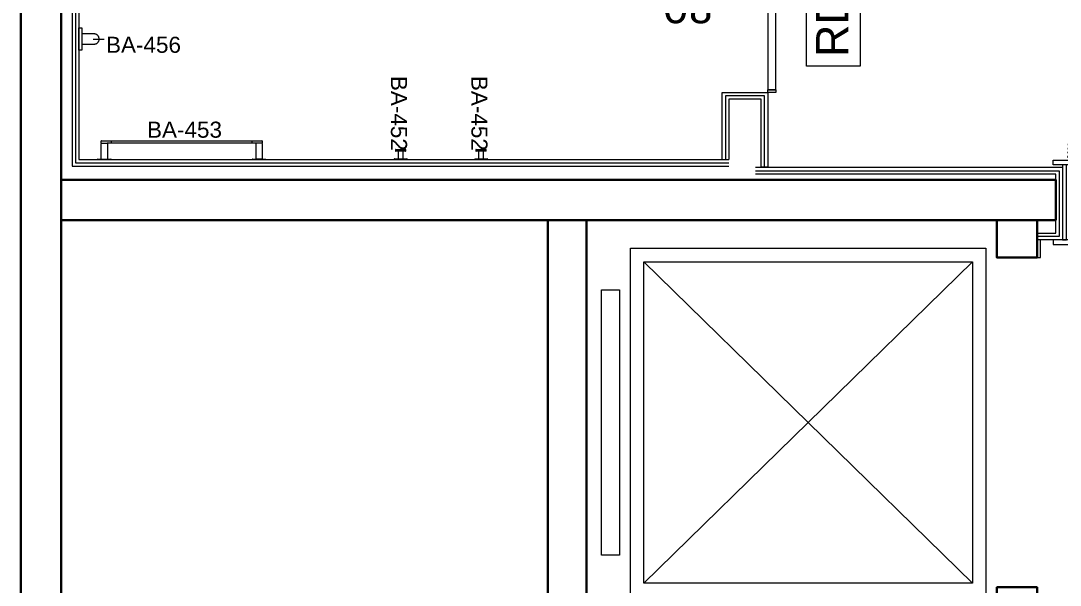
# Model space of a CAD drawing. Header units: centimetres. Extents: x 118932 to 154602, y -32682 to -23521.
# Drawn here: x 126777.2 to 127164.8, y -26223.2 to -26012.6 of the extents above; entities that cross this region are included whole.
import ezdxf

# ---------------------------------------------------------------- set-up
doc = ezdxf.new("R2010")
doc.units = ezdxf.units.CM
doc.header["$LTSCALE"] = 50
doc.header["$MEASUREMENT"] = 0
doc.linetypes.add('ACAD_ISO03W100', pattern=[30, 12, -18])
for name, color, linetype, lineweight, true_color in [('GEN_00_BL_Yazı', 7, 'Continuous', 0, 0x4f5250), ('GEN_02_TF_Asansör', 7, 'Continuous', 13, 0xc4618c), ('GEN_02_TF_Islak Hacim', 7, 'Continuous', 5, 0x007cb0), ('GEN_02_TF_Kapı', 7, 'Continuous', 9, 0x4a3526), ('GEN_05_ML_Ahşap', 7, 'Continuous', 9, 0x745e3d), ('GEN_05_ML_Alçıpan-RefEdit0', 7, 'Continuous', 18, 0x008b29), ('GEN_05_ML_Alçıpan_giydirme', 7, 'Continuous', 18, 0x7ebab5), ('GEN_06_GR_Cam', 7, 'Continuous', 9, 0x6093ac), ('GEN_06_GR_İnce', 7, 'Continuous', 13, 0xb0b0a9), ('KALACAK DUVARLAR', 7, 'Continuous', 30, 0x005387)]:
    doc.layers.add(name, color=color, linetype=linetype, lineweight=lineweight, true_color=true_color)
doc.styles.add('arial_1_18', font='arial.ttf', dxfattribs={"height": 0.2})
doc.styles.add('Arial_6', font='arial.ttf', dxfattribs={"height": 59.5325})

# ---------------------------------------------------------------- blocks, each defined once
blk = doc.blocks.new('level -1 d blok duvarlar')
at = {"layer": 'GEN_05_ML_Alçıpan-RefEdit0', "elevation": 0}
for points in [[(-2364.43, -817.33), (-2364.43, -792.33), (-2347.43, -792.33), (-2347.43, -820.22), (-2349.93, -820.22), (-2349.93, -794.83), (-2361.93, -794.83), (-2361.93, -817.33)], [(-2348.68, -820.22), (-2348.68, -793.58), (-2363.18, -793.58), (-2363.18, -817.33)]]:
    blk.add_lwpolyline(points, dxfattribs=at)
at = {"layer": 'GEN_05_ML_Alçıpan_giydirme', "elevation": 0}
for points in [[(-2494.76, -14.9), (-2606.01, -14.9), (-2606.01, -382.33), (-2564.56, -382.33), (-2564.56, -460.33), (-2607, -460.33), (-2606.94, -614.33), (-2606.85, -819.83), (-2362.01, -819.83)], [(-2494.76, -14.94), (-2494.76, -16.15), (-2604.76, -16.15), (-2604.76, -381.08), (-2563.31, -381.08), (-2563.31, -461.58), (-2605.75, -461.58), (-2605.6, -818.58), (-2362.01, -818.58)], [(-2493.51, -14.94), (-2493.51, -17.4), (-2603.51, -17.4), (-2603.51, -379.83), (-2562.06, -379.83), (-2562.06, -462.83), (-2604.5, -462.83), (-2604.35, -817.33), (-2362.01, -817.33)], [(-2352.01, -820.22), (-2237.51, -820.22), (-2237.51, -847.33), (-2247.01, -847.33)], [(-2352.01, -821.47), (-2238.76, -821.47), (-2238.76, -846.08), (-2247.01, -846.08)], [(-2247.01, -844.83), (-2240.01, -844.83), (-2240.01, -822.72), (-2352.01, -822.72)]]:
    blk.add_lwpolyline(points, dxfattribs=at)
blk.add_lwpolyline([(-2245.76, -847.33), (-2247.01, -847.33), (-2247.01, -853.83), (-2245.76, -853.83)], close=True, dxfattribs=at)
blk = doc.blocks.new('KALACAK DUVARLAR LEVEL -1 D BLOK')
at = {"layer": 'KALACAK DUVARLAR', "elevation": 0}
for points in [[(-1967.94, 368.96), (-1968.12, 1669.45), (-1982.94, 1669.45), (-1982.94, -411.17), (-1967.94, -411.17), (-1967.94, 151.03), (-1763.95, 151.03), (-1763.95, 144.53), (-1748.95, 144.53), (-1748.95, 151.03), (-1594.76, 151.03), (-1594.76, 220.05), (-1344.44, 220.05), (-1344.44, 235.03), (-1594.76, 235.03), (-1594.94, 254.42), (-1609.94, 254.42), (-1609.94, 247.92), (-1644.94, 247.92), (-1644.94, 166.03), (-1967.94, 166.03), (-1967.94, 368.96)], [(-1786.44, 368.96), (-1786.44, 534.96), (-1771.94, 534.96), (-1771.94, 383.96), (-1618.94, 383.96), (-1618.94, 397.96), (-1603.94, 397.96), (-1603.94, 383.96), (-1594.94, 383.96), (-1594.94, 360.42), (-1610.12, 360.42), (-1610.12, 368.96), (-1786.44, 368.96)]]:
    blk.add_lwpolyline(points, dxfattribs=at)
for points in [[(-1596.95, 534.96), (-1967.94, 534.96), (-1967.94, 549.96), (-1596.95, 549.96)], [(-1618.94, 534.96), (-1603.94, 534.96), (-1603.94, 520.96), (-1618.94, 520.96)]]:
    blk.add_lwpolyline(points, close=True, dxfattribs=at)
blk = doc.blocks.new('Grab-Bar_Bobrick_B-6806 - BA-456 24_-V371-TYPE GxL')
at = {"layer": 'GEN_00_BL_Yazı'}
blk.add_line((-53504.4, -6427.9), (-53463.6, -6427.9), dxfattribs=at)
at = {"layer": 'GEN_02_TF_Islak Hacim', "lineweight": 13, "flags": 128}
blk.add_lwpolyline([(-53558, -6468.7), (-53558, -6386.1), (-53546.8, -6386.1), (-53546.8, -6468.7)], close=True, dxfattribs=at)
blk.add_lwpolyline([(-53546.8, -6446.5), (-53532.6, -6446.5), (-53531.3, -6446.5), (-53530, -6446.5), (-53528.8, -6446.5), (-53527.5, -6446.5), (-53526.2, -6446.5), (-53525, -6446.5), (-53523.8, -6446.5), (-53522.6, -6446.5), (-53521.4, -6446.5), (-53520.2, -6446.5), (-53519, -6446.5), (-53517.9, -6446.5), (-53516.8, -6446.5), (-53515.7, -6446.5), (-53514.6, -6446.5), (-53513.6, -6446.5), (-53512.6, -6446.5), (-53511.6, -6446.5), (-53510.7, -6446.5), (-53509.8, -6446.5), (-53508.9, -6446.5), (-53508.1, -6446.5), (-53507.3, -6446.5), (-53506.5, -6446.5), (-53505.8, -6446.5), (-53505.2, -6446.5), (-53504.6, -6446.5), (-53504, -6446.5), (-53503.4, -6446.5), (-53503, -6446.5), (-53502.5, -6446.5), (-53502.1, -6446.5), (-53501.8, -6446.5), (-53501.5, -6446.5), (-53501.3, -6446.5), (-53501.1, -6446.5), (-53500.9, -6446.5), (-53500.8, -6446.5), (-53500.8, -6446.5), (-53500.6, -6446.5), (-53499.8, -6446.5), (-53499.1, -6446.4), (-53498.3, -6446.3), (-53497.6, -6446.2), (-53496.8, -6446.1), (-53496.1, -6445.9), (-53495.3, -6445.7), (-53494.6, -6445.5), (-53493.9, -6445.2), (-53493.2, -6444.9), (-53492.5, -6444.6), (-53491.8, -6444.2), (-53491.2, -6443.9), (-53490.5, -6443.5), (-53489.9, -6443), (-53489.3, -6442.6), (-53488.7, -6442.1), (-53488.1, -6441.6), (-53487.5, -6441.1), (-53487, -6440.6), (-53486.5, -6440), (-53486, -6439.4), (-53485.5, -6438.8), (-53485.1, -6438.2), (-53484.7, -6437.6), (-53484.3, -6436.9), (-53483.9, -6436.2), (-53483.6, -6435.6), (-53483.3, -6434.9), (-53483, -6434.2, 0.168627), (-53482.6, -6422), (-53482.8, -6421.3), (-53483, -6420.5), (-53483.3, -6419.8), (-53483.7, -6419.1), (-53484, -6418.5), (-53484.4, -6417.8), (-53484.8, -6417.2), (-53485.2, -6416.5), (-53485.6, -6415.9), (-53486.1, -6415.3), (-53486.6, -6414.7), (-53487.1, -6414.2), (-53487.7, -6413.6), (-53488.2, -6413.1), (-53488.8, -6412.6), (-53489.4, -6412.2), (-53490, -6411.7), (-53490.7, -6411.3), (-53491.3, -6410.9), (-53492, -6410.5), (-53492.7, -6410.2), (-53493.4, -6409.9), (-53494.1, -6409.6), (-53494.8, -6409.4), (-53495.5, -6409.1), (-53496.3, -6408.9), (-53497, -6408.8), (-53497.8, -6408.6), (-53498.5, -6408.5), (-53499.3, -6408.5), (-53500, -6408.4), (-53500.8, -6408.4), (-53500.8, -6408.4), (-53500.9, -6408.4), (-53501, -6408.4), (-53501.2, -6408.4), (-53501.4, -6408.4), (-53501.7, -6408.4), (-53502, -6408.4), (-53502.4, -6408.4), (-53502.8, -6408.4), (-53503.3, -6408.4), (-53503.8, -6408.4), (-53504.4, -6408.4), (-53505, -6408.4), (-53505.7, -6408.4), (-53506.4, -6408.4), (-53507.1, -6408.4), (-53507.9, -6408.4), (-53508.7, -6408.4), (-53509.5, -6408.4), (-53510.4, -6408.4), (-53511.4, -6408.4), (-53512.3, -6408.4), (-53513.3, -6408.4), (-53514.3, -6408.4), (-53515.4, -6408.4), (-53516.5, -6408.4), (-53517.6, -6408.4), (-53518.7, -6408.4), (-53519.9, -6408.4), (-53521.1, -6408.4), (-53522.2, -6408.4), (-53523.5, -6408.4), (-53524.7, -6408.4), (-53525.9, -6408.4), (-53527.2, -6408.4), (-53528.4, -6408.4), (-53529.7, -6408.4), (-53530.9, -6408.4), (-53532.2, -6408.4), (-53532.6, -6408.4), (-53546.8, -6408.4)], format="xyb", dxfattribs=at)
at = {"layer": 'GEN_00_BL_Yazı', "insert": (-53456.4, -6479.9), "char_height": 60, "width": 265.421, "attachment_point": 7, "style": 'Arial_6'}
blk.add_mtext('BA-456', dxfattribs=at)
blk = doc.blocks.new('Robe_Hook - BA-452 ROBE HOOK-13695885-TYPE GxL')
at = {"layer": 'GEN_02_TF_Islak Hacim', "lineweight": 13}
for p, q in [((-23.8, 0), (-23.8, -3.2)), ((-23.8, 0), (23.8, 0)), ((-23, 0), (-23.8, 0)), ((-23.8, -3.2), (-23, -3.2)), ((23.8, -3.2), (-23.8, -3.2)), ((-19.1, -31.9), (-19.1, -38.1)), ((-19.1, -31.9), (19, -31.9)), ((-18.4, -31.9), (-19.1, -31.9)), ((-19.1, -38.1), (-18.4, -38.1)), ((19, -38.1), (-19.1, -38.1)), ((-9.2, -3.2), (-9.2, -31.9)), ((9.2, -31.9), (9.2, -3.2)), ((19, -31.9), (18.4, -31.9)), ((18.4, -38.1), (19, -38.1)), ((19, -38.1), (19, -31.9)), ((23.8, 0), (23, 0)), ((23, -3.2), (23.8, -3.2)), ((23.8, -3.2), (23.8, 0))]:
    blk.add_line(p, q, dxfattribs=at)
at = {"layer": 'GEN_00_BL_Yazı', "insert": (-23.9, -312.3), "char_height": 60, "width": 132.711, "attachment_point": 1, "rotation": 90, "style": 'Arial_6'}
blk.add_mtext('BA-452', dxfattribs=at)
blk = doc.blocks.new('Accessory-Towel_Bar-KOHLER-Composed-K-73142 _1_ - BA-453 TOWEL BAR 24_-14138606-TYPE GxL')
at = {"layer": 'GEN_02_TF_Islak Hacim', "lineweight": 13}
for p, q in [((-53279.2, -6870.5), (-53279.2, -6863.3)), ((-53279.2, -6929.9), (-53279.2, -6872.2)), ((-53278.4, -6862.5), (-52680, -6862.5)), ((-53278.4, -6871.4), (-53257.1, -6871.4)), ((-52701.3, -6871.4), (-53257.1, -6871.4)), ((-53256.3, -6872.2), (-53256.3, -6929.9)), ((-53242.4, -6862.5), (-53242.4, -6871.4)), ((-52716.1, -6871.4), (-52716.1, -6862.5)), ((-52702.1, -6929.9), (-52702.1, -6872.2)), ((-52680, -6871.4), (-52701.3, -6871.4)), ((-52679.2, -6863.3), (-52679.2, -6870.5)), ((-52679.2, -6872.2), (-52679.2, -6929.9)), ((-53293.2, -6932.7), (-53293.2, -6931.5)), ((-53293.2, -6932.7), (-53242.4, -6932.7)), ((-53292.4, -6930.7), (-53278.4, -6930.7)), ((-53278.4, -6930.7), (-53257.1, -6930.7)), ((-53257.1, -6930.7), (-53243.2, -6930.7)), ((-53242.4, -6931.5), (-53242.4, -6932.7)), ((-52716.1, -6932.7), (-52716.1, -6931.5)), ((-52716.1, -6932.7), (-52665.3, -6932.7)), ((-52715.3, -6930.7), (-52701.3, -6930.7)), ((-52680, -6930.7), (-52701.3, -6930.7)), ((-52680, -6930.7), (-52666.1, -6930.7)), ((-52665.3, -6931.5), (-52665.3, -6932.7))]:
    blk.add_line(p, q, dxfattribs=at)
for centre, radius, start, end in [((-53278.4, -6863.3), 0.82, 90, 180), ((-53278.4, -6870.5), 0.814, 180, 270), ((-53278.4, -6872.2), 0.814, 90, 180), ((-53257.1, -6872.2), 0.814, 0, 90), ((-52701.3, -6872.2), 0.814, 90, 180), ((-52680, -6863.3), 0.82, 0, 90), ((-52680, -6870.5), 0.814, 270, 0), ((-52680, -6872.2), 0.814, 0, 90), ((-53292.4, -6931.5), 0.797, 90, 180), ((-53278.4, -6929.9), 0.804, 180, 270), ((-53257.1, -6929.9), 0.804, 270, 0), ((-53243.2, -6931.5), 0.797, 0, 90), ((-52715.3, -6931.5), 0.797, 90, 180), ((-52701.3, -6929.9), 0.804, 180, 270), ((-52680, -6929.9), 0.804, 270, 0), ((-52666.1, -6931.5), 0.797, 0, 90)]:
    blk.add_arc(centre, radius, start, end, dxfattribs=at)
at = {"layer": 'GEN_00_BL_Yazı', "insert": (-53108.7, -6791.1), "char_height": 60, "width": 265.421, "attachment_point": 1, "style": 'Arial_6'}
blk.add_mtext('BA-453', dxfattribs=at)
blk = doc.blocks.new('LEVEL -1 ISLAK HACİM')
at = {"xscale": 0.1, "yscale": 0.1, "zscale": 0.1}
for name, p in [('Grab-Bar_Bobrick_B-6806 - BA-456 24_-V371-TYPE GxL', (12077.02, 3084.11, 0)), ('Accessory-Towel_Bar-KOHLER-Composed-K-73142 _1_ - BA-453 TOWEL BAR 24_-14138606-TYPE GxL', (12057.54, 3089.63, 0))]:
    blk.add_blockref(name, p, dxfattribs=at)
at = {"xscale": 0.1, "yscale": 0.1, "zscale": 0.1, "rotation": 180}
for p in [(6841.24, 2396.36, 0), (6871.24, 2396.36, 0)]:
    blk.add_blockref('Robe_Hook - BA-452 ROBE HOOK-13695885-TYPE GxL', p, dxfattribs=at)
blk = doc.blocks.new('level -1 merdiven d blok')
at = {"layer": 'GEN_02_TF_Asansör', "linetype": 'Continuous'}
for p, q in [((-2412.63, 463.53, 0), (-2535.13, 583.53, 0)), ((-2535.13, 463.53, 0), (-2412.63, 583.53, 0))]:
    blk.add_line(p, q, dxfattribs=at)
at = {"layer": 'GEN_02_TF_Asansör', "linetype": 'Continuous', "elevation": 0}
for points in [[(-2540.13, 588.53), (-2407.63, 588.53), (-2407.63, 458.53), (-2540.13, 458.53)], [(-2535.13, 583.53), (-2412.63, 583.53), (-2412.63, 463.53), (-2535.13, 463.53)], [(-2550.96, 573.03), (-2544.22, 573.03), (-2544.22, 474.02), (-2550.96, 474.02)]]:
    blk.add_lwpolyline(points, close=True, dxfattribs=at)
blk = doc.blocks.new('*U758')
at = {"layer": 'GEN_02_TF_Kapı'}
for p, q in [((-85.5, 0), (-90, 0)), ((-85.5, 0), (-85.5, -28)), ((-4.8, 0), (-85.2, 0)), ((-85.2, -5.2), (-85.2, 0)), ((-78.07, 0), (-78.07, -5.2, 0)), ((-77.07, 0), (-77.07, -5.2, 0)), ((-45.7, 0), (-45.7, -5.2, 0)), ((-44.31, 0), (-44.31, -5.2, 0)), ((-5.1, 0.14), (-5.1, -3)), ((-4.8, 0.01), (-4.8, -3)), ((-4.8, -5.2), (-4.8, 0)), ((-4.5, 0.01), (-4.5, -3)), ((-4.5, 0), (-4.5, -28)), ((-4.5, 0), (0, 0)), ((-4.2, 0.14), (-4.2, -3)), ((-86.2, -2.73), (-85.2, -2.06)), ((-86.2, -2.99), (-86.2, -2.73)), ((-86.2, -2.99), (-85.2, -3.11)), ((-85.8, -1.47), (-85.8, -2.46)), ((-85.7, -1.47), (-85.8, -1.47)), ((-85.8, -3.04), (-85.8, -3.69)), ((-85.8, -3.69), (-85.7, -3.69)), ((-85.18, -2.6), (-85.5, -2.26)), ((-85.18, -2.6), (-85.5, -2.26)), ((-85.18, -2.6), (-85.5, -3.01)), ((-4.8, -0.4), (-85.2, -0.4)), ((-85.2, -2.06), (-85.2, -3.11)), ((-85.2, -2.54), (-85.2, -2.12)), ((-85.18, -2.54), (-85.2, -2.54)), ((-85.2, -2.55), (-85.18, -2.55)), ((-85.2, -2.65), (-85.2, -2.55)), ((-85.2, -2.65), (-85.18, -2.65)), ((-85.2, -3.08), (-85.2, -2.66)), ((-85.18, -2.66), (-85.2, -2.66)), ((-85.2, -3.11), (-85.2, -2.99)), ((-85.18, -2.1), (-84.82, -2.1)), ((-85.18, -2.54), (-85.18, -2.12)), ((-85.18, -2.12), (-84.82, -2.12)), ((-85.18, -2.45), (-85.18, -2.55)), ((-85.18, -2.45), (-85.07, -2.45)), ((-85.18, -2.65), (-85.18, -2.55)), ((-85.18, -2.65), (-85.18, -2.75)), ((-85.18, -3.08), (-85.18, -2.66)), ((-85.18, -2.75), (-85.07, -2.75)), ((-84.82, -3.08), (-85.18, -3.08)), ((-84.82, -3.1), (-85.18, -3.1)), ((-85.07, -2.12), (-85.07, -3.08)), ((-85.07, -2.45), (-85.07, -2.75)), ((-84.82, -2.12), (-84.82, -3.08)), ((-84.8, -2.12), (-84.8, -3.08)), ((-84.6, -4.8), (-84.6, -0.4)), ((-5.4, -4.8), (-5.4, -0.4)), ((-5.2, -2.12), (-5.2, -3.08)), ((-4.82, -2.1), (-5.18, -2.1)), ((-5.18, -3.1), (-4.82, -3.1)), ((-5.1, -3), (-4.8, -3)), ((-4.93, -2.12), (-4.93, -3.08)), ((-4.82, -2.45), (-4.93, -2.45)), ((-4.93, -2.45), (-4.93, -2.75)), ((-4.82, -2.75), (-4.93, -2.75)), ((-4.82, -2.6), (-4.5, -2.26)), ((-4.82, -2.6), (-4.5, -2.26)), ((-4.82, -2.45), (-4.82, -2.55)), ((-4.8, -2.55), (-4.82, -2.55)), ((-4.82, -2.65), (-4.82, -2.55)), ((-4.82, -2.6), (-4.5, -3.01)), ((-4.82, -2.65), (-4.82, -2.75)), ((-4.8, -2.65), (-4.82, -2.65)), ((-4.8, -2.54), (-4.8, -2.12)), ((-4.8, -2.65), (-4.8, -2.55)), ((-4.8, -3.08), (-4.8, -2.66)), ((-4.5, -3), (-4.2, -3)), ((-84.3, -5.4), (-85.5, -5.4)), ((-4.8, -4.8), (-85.2, -4.8)), ((-4.8, -5.2), (-85.2, -5.2)), ((-84.3, -5.4), (-84.3, -28)), ((-44.41, -5.2), (-45.6, -5.2)), ((-5.7, -5.4), (-5.7, -28)), ((-5.7, -5.4), (-4.5, -5.4)), ((-86.5, -26.5), (-86.9, -26.5)), ((-86.9, -26.5), (-86.9, -28)), ((-86.5, -28), (-86.5, -26.5)), ((-3.5, -28), (-3.5, -26.5)), ((-3.5, -26.5), (-3.1, -26.5)), ((-3.1, -26.5), (-3.1, -28)), ((-84.3, -28), (-86.5, -28)), ((-5.7, -28), (-3.5, -28)), ((-3.1, -28), (0, -28))]:
    blk.add_line(p, q, dxfattribs=at)
at = {"layer": 'GEN_02_TF_Kapı', "linetype": 'ACAD_ISO03W100', "ltscale": 0.001, "elevation": 0}
blk.add_lwpolyline([(-1.89, 1.5), (-1.89, 87.72, 0.414214), (-88.11, 1.5)], format="xyb", dxfattribs=at)
at = {"layer": 'GEN_02_TF_Kapı'}
for points in [[(-86.5, 0), (-93.5, 0), (-93.5, 1.75), (-86.5, 1.75)], [(-88.5, 0), (-90, 0), (-90, -28), (-88.5, -28)], [(-77.97, 0), (-78.07, 0), (-78.07, -5.2), (-77.97, -5.2)], [(-78.07, 0), (-77.97, 0), (-77.97, -5.2), (-78.07, -5.2)], [(-77.17, -5.2), (-77.97, -5.2), (-77.97, 0), (-77.17, 0)], [(-77.17, 0), (-77.07, 0), (-77.07, -5.2), (-77.17, -5.2)], [(-77.07, 0), (-77.17, 0), (-77.17, -5.2), (-77.07, -5.2)], [(-46, 0), (-44, 0), (-44, 0.2), (-44.4, 0.3), (-45.6, 0.3), (-46, 0.2)], [(-45.6, 0), (-45.7, 0), (-45.7, -5.2), (-45.6, -5.2)], [(-45.6, -5.2), (-44.4, -5.2), (-44.4, 0), (-45.6, 0)], [(-44.41, 0), (-44.31, 0), (-44.31, -5.2), (-44.41, -5.2)], [(-3.5, 0), (3.5, 0), (3.5, 1.75), (-3.5, 1.75)], [(0, 0), (-1.5, 0), (-1.5, -28), (0, -28)], [(-85.7, -3.69), (-85.5, -3.69), (-85.5, -1.47), (-85.7, -1.47)], [(-85.2, -3.47), (-85, -3.47), (-85, -1.55), (-85.2, -1.55)], [(-76.25, -1.95), (-85.1, -1.95), (-85.1, -3.47), (-76.25, -3.47)], [(-76.35, -2.05), (-85, -2.05), (-85, -3.37), (-76.35, -3.37)], [(-46.01, -5.4), (-44.01, -5.4), (-44.01, -5.2), (-46.01, -5.2)]]:
    blk.add_lwpolyline(points, close=True, dxfattribs=at)
for points in [[(-4.8, -2.54), (-4.82, -2.54), (-4.82, -2.12), (-5.18, -2.12), (-5.18, -3.08), (-4.82, -3.08), (-4.82, -2.66), (-4.8, -2.66)], [(-86.9, -28), (-93.5, -28), (-93.5, -29.75), (-86.5, -29.75), (-86.5, -28)], [(-3.1, -28), (3.5, -28), (3.5, -29.75), (-3.5, -29.75), (-3.5, -28)]]:
    blk.add_lwpolyline(points, dxfattribs=at)
blk.add_circle((-4.65, 0.8), 0.8, dxfattribs=at)
for centre, start, end in [((-85.18, -2.12), 91.5433, 178.4567), ((-85.18, -3.08), 181.5433, 268.4567), ((-84.82, -2.12), 1.5433, 88.4567), ((-84.82, -3.08), 271.5433, 358.4567), ((-5.18, -2.12), 91.5433, 178.4567), ((-5.18, -3.08), 181.5433, 268.4567), ((-4.82, -2.12), 1.5433, 88.4567), ((-4.82, -3.08), 271.5433, 358.4567)]:
    blk.add_arc(centre, 0.0206, start, end, dxfattribs=at)
at = {"layer": 'GEN_05_ML_Ahşap'}
blk.add_lwpolyline([(-45, -18.66), (-45, 33.75)], dxfattribs=at)
blk.add_lwpolyline([(-75.2, -38.66), (-14.8, -38.66), (-14.8, -18.66), (-75.2, -18.66)], close=True, dxfattribs=at)
at = {"layer": 'GEN_00_BL_Yazı', "char_height": 12, "attachment_point": 7, "rotation": 90, "style": 'arial_1_18'}
for s, insert in [('\\A1;90', (-46.95, 16.88, 0)), ('\\A1;220', (-31.95, 7.12, 0))]:
    blk.add_mtext_dynamic_manual_height_columns(s, width=3542.6897, gutter_width=1875, heights=[387.79], dxfattribs=dict(at, insert=insert))
at = {"layer": 'GEN_00_BL_Yazı', "insert": (-71.77, -35.12), "char_height": 12, "attachment_point": 7, "style": 'arial_1_18'}
blk.add_mtext_dynamic_manual_height_columns('\\A1;RD01M', width=3542.6897, gutter_width=1875, heights=[387.79], dxfattribs=at)
blk = doc.blocks.new('RD02M')
at = {"layer": 'GEN_05_ML_Ahşap'}
blk.add_lwpolyline([(-40, -14.45), (-40, 37.25)], dxfattribs=at)
blk.add_lwpolyline([(-70.15, -14.45), (-9.85, -14.45), (-9.85, -34.45), (-70.15, -34.45)], close=True, dxfattribs=at)
at = {"layer": 'GEN_06_GR_Cam'}
for p, q in [((-79, -3), (-79, 0)), ((-1, 0), (-1, -3))]:
    blk.add_line(p, q, dxfattribs=at)
for points in [[(-80, 0), (-79, 0), (-79, -3), (-80, -3)], [(-1, -3), (-1, 0), (-79, 0), (-79, -3)], [(-1, 0), (0, 0), (0, -3), (-1, -3)]]:
    blk.add_lwpolyline(points, close=True, dxfattribs=at)
at = {"layer": 'GEN_00_BL_Yazı', "char_height": 12, "attachment_point": 7, "rotation": 90, "style": 'arial_1_18'}
for s, insert in [('\\A1;80', (-41.95, 20.37)), ('\\A1;220', (-26.95, 10.61))]:
    blk.add_mtext_dynamic_manual_height_columns(s, width=3542.6897, gutter_width=1875, heights=[387.79], dxfattribs=dict(at, insert=insert))
at = {"layer": 'GEN_00_BL_Yazı', "insert": (-66.73, -18), "char_height": 12, "attachment_point": 1, "style": 'arial_1_18'}
blk.add_mtext_dynamic_manual_height_columns('\\A1;RD02M', width=3542.6897, gutter_width=1875, heights=[387.79], dxfattribs=at)
blk = doc.blocks.new('LEVEL -1 KAPILAR')
at = {"color": 1, "rotation": 90}
blk.add_blockref('RD02M', (-761.79, 2529.32, 0), dxfattribs=at)
blk.add_blockref('*U758', (-561.87, 2422.32, 0))

msp = doc.modelspace()

# ---------------------------------------------------------------- block references
msp.add_blockref('KALACAK DUVARLAR LEVEL -1 D BLOK', (128760.11, -26621.94))
at = {"color": 254, "true_color": 0xddb3d4}
msp.add_blockref('level -1 d blok duvarlar', (129403.17, -25247.06, 0), dxfattribs=at)

# ---------------------------------------------------------------- next in the draw order: block references
at = {"color": 1}
msp.add_blockref('LEVEL -1 ISLAK HACİM', (120077.58, -28460.75, 0), dxfattribs=at)

# ---------------------------------------------------------------- next in the draw order: block references
msp.add_blockref('level -1 merdiven d blok', (129544.7, -26686.03, 0))
at = {"layer": 'GEN_06_GR_İnce'}
msp.add_blockref('LEVEL -1 KAPILAR', (127817.53, -28488.7), dxfattribs=at)

doc.saveas('drawing.dxf')
